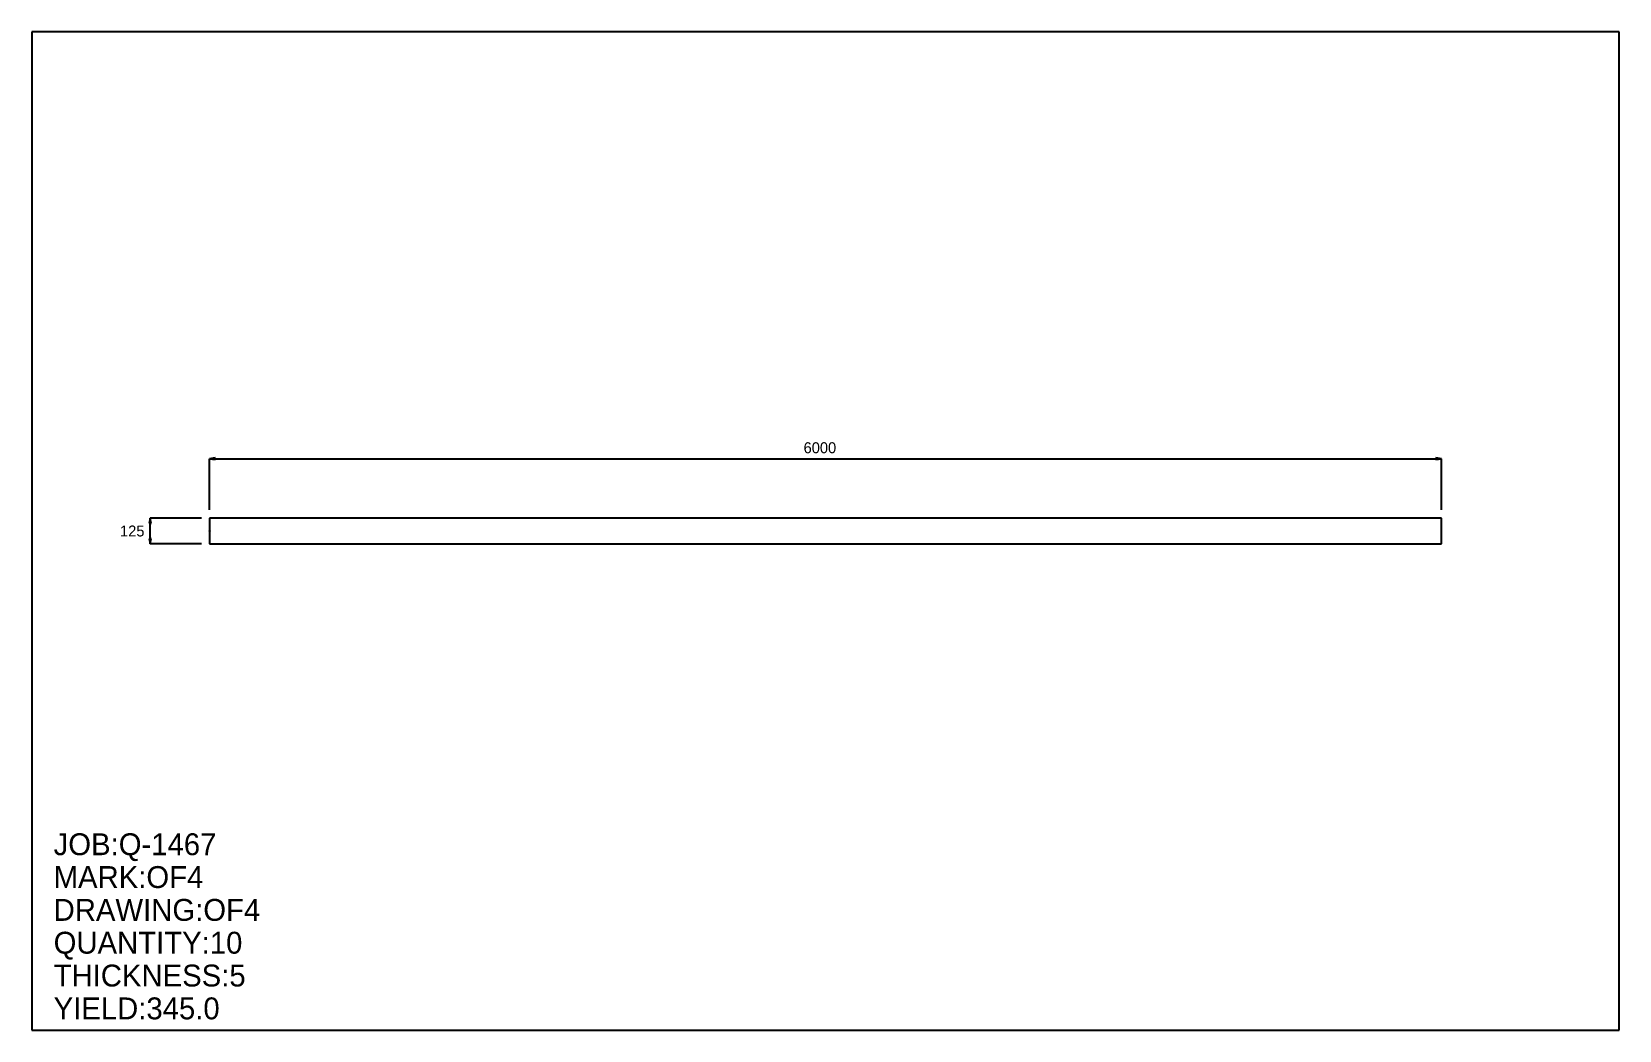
# Model space of a CAD drawing. Extents: x 0 to 7733, y 0 to 4867.
import ezdxf

# ---------------------------------------------------------------- set-up
doc = ezdxf.new("R2010")
doc.units = 0
doc.header["$LTSCALE"] = 0.125
for name, color, linetype in [('2', 7, 'CONTINUOUS'), ('3', 1, 'CONTINUOUS'), ('5', 7, 'CONTINUOUS'), ('6', 6, 'CONTINUOUS')]:
    doc.layers.add(name, color=color, linetype=linetype)

# ---------------------------------------------------------------- blocks, each defined once
blk = doc.blocks.new('ARROW')
at = {"layer": '2', "linetype": 'CONTINUOUS'}
for p, q in [((0, 0), (-1, 0.166667)), ((-1, 0.166667), (-1, -0.166667)), ((-1, -0.166667), (0, 0))]:
    blk.add_line(p, q, dxfattribs=at)
blk = doc.blocks.new('PLATE')
at = {"layer": '3', "linetype": 'CONTINUOUS'}
for p, q in [((0, 0), (0, -125)), ((5999.9702, 0), (0, 0)), ((5999.9702, -125), (5999.9702, 0)), ((0, -125), (5999.9702, -125))]:
    blk.add_line(p, q, dxfattribs=at)
at = {"layer": '5', "linetype": 'CONTINUOUS'}
for p, q in [((-0.1, -62.5), (0.1, -62.5)), ((0, -62.599998), (0, -62.400002))]:
    blk.add_line(p, q, dxfattribs=at)
blk.add_circle((0, -62.5), 0.1, dxfattribs=at)
at = {"layer": '6', "linetype": 'CONTINUOUS'}
for p, q in [((0, 39.999802), (0, 289.9986)), ((0, 289.94861), (5999.9702, 289.94861)), ((5999.9702, 39.999802), (5999.9702, 289.9986)), ((-39.999794, 0.000003), (-289.99857, 0.000022)), ((-289.94861, -124.99998), (-289.94858, 0.000022)), ((-39.999802, -125), (-289.9986, -124.99998))]:
    blk.add_line(p, q, dxfattribs=at)
at = {"layer": '6', "xscale": 26.666534, "yscale": 26.666534, "zscale": 26.666534}
for p, rotation in [((0, 289.94861), 180), ((-289.94858, 0.000022), 90), ((-289.94861, -124.99998), 270)]:
    blk.add_blockref('ARROW', p, dxfattribs=dict(at, rotation=rotation))
blk.add_blockref('ARROW', (5999.9702, 289.94861), dxfattribs=at)
at = {"layer": '5'}
blk.add_text('ZERO', height=0.015, dxfattribs=at).set_placement((0, -62.5))
at = {"layer": '6'}
for s, p in [('6000', (2893.3188, 316.61514)), ('125', (-436.61453, -89.166512))]:
    blk.add_text(s, height=53.333, dxfattribs=at).set_placement(p)

msp = doc.modelspace()

# ---------------------------------------------------------------- linework, layer by layer
at = {"layer": '5', "linetype": 'CONTINUOUS'}
for p, q in [((7733.2959, 4866.6426), (0, 4866.6426)), ((0, 4866.6426), (0, 0)), ((7733.2959, 0), (7733.2959, 4866.6426)), ((0, 0), (7733.2959, 0))]:
    msp.add_line(p, q, dxfattribs=at)

# ---------------------------------------------------------------- block references
at = {"layer": '2'}
msp.add_blockref('PLATE', (866.66284, 2495.8213), dxfattribs=at)

# ---------------------------------------------------------------- texts
at = {"layer": '5'}
for s, p in [('JOB:Q-1467', (106.66614, 853.3291)), ('MARK:OF4', (106.66614, 693.3299)), ('DRAWING:OF4', (106.66614, 533.33069)), ('QUANTITY:10', (106.66614, 373.33148)), ('THICKNESS:5', (106.66614, 213.33228)), ('YIELD:345.0', (106.66614, 53.333069))]:
    msp.add_text(s, height=106.666, dxfattribs=at).set_placement(p)

doc.saveas('drawing.dxf')
